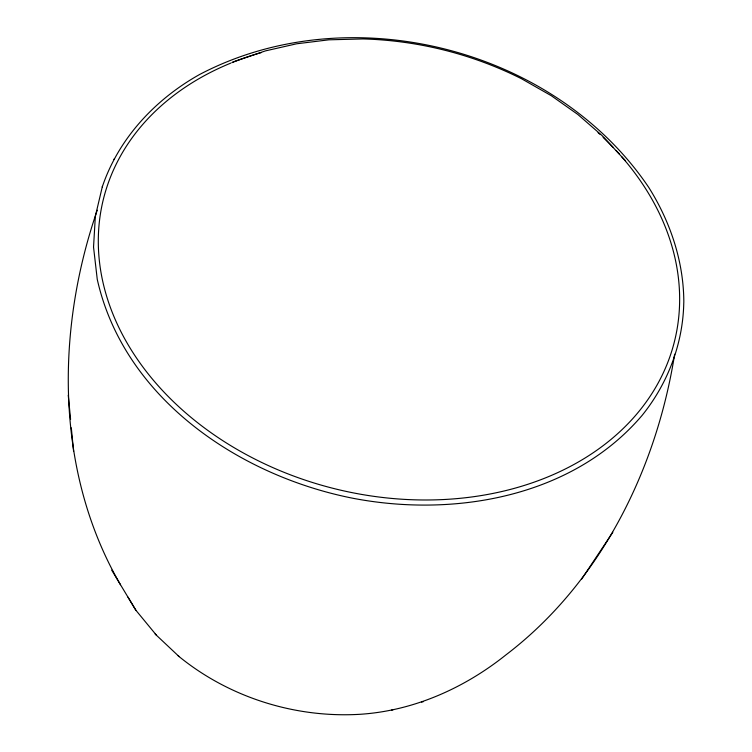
<?xml version="1.0" encoding="UTF-8"?>
<svg xmlns="http://www.w3.org/2000/svg" width="752" height="752" viewBox="0 0 752 752"><rect width="100%" height="100%" fill="white"/><g stroke="black" fill="none" stroke-linecap="round" stroke-linejoin="round"><path stroke-width="1.13" d="M674.638 354.22C656.383 469.727 600.218 583.063 505.955 654.87C464.341 688.118 413.628 710.828 360.039 714.297C295.301 718.169 229.567 697.583 179.155 656.637L178.045 655.603M102.272 186.91L95.344 216.275L93.539 247.088L97.252 279.34C123.967 398.532 239.512 476.176 353.807 498.435C454.669 517.517 571.783 497.147 641.4 416.223L641.757 415.837C667.654 383.887 683.023 343.918 683.775 302.689L683.822 302.182C683.7 261.32 670.276 221.577 648.609 187.192L648.384 186.872C553.857 47.432 349.351 -3.788 200.126 74.222L199.778 74.401C155.485 99.114 118.609 138.349 102.272 186.91L102.479 186.421M97.252 210.212C55.61 330.983 55.103 472.181 120.47 584.718M113.956 159.424L114.154 158.945M581.522 579.303L612.824 532.266M232.819 62.021L265.409 50.901L296.608 43.795L328.906 39.818L363.103 38.935C418.027 40.448 472.416 54.106 521.521 78.744L551.254 95.683L577.809 114.445L601.92 135.454L625.363 160.655M391.548 710.151L393.005 709.756M421.609 702.105L423.414 701.625M111.7 570.129L135.858 610.229L156.529 635.327M155.147 634.039L179.155 656.637M128.009 597.182L135.858 610.229M68.244 395.195L70.585 419.4M71.318 427.832L73.602 451.426M621.462 156.472A294.267 225.224 14 0 1 558.078 472.453A294.267 225.224 14 0 1 148.746 374.59A294.267 225.224 14 0 1 230.855 63.083M231.898 62.66A294.267 225.224 14 0 1 261.207 52.631M598.075 132.615A294.267 225.224 14 0 1 599.786 134.194M603.17 137.372A294.267 225.224 14 0 1 612.955 147.157M616.104 150.513A294.267 225.224 14 0 1 619.187 153.897"/></g></svg>
